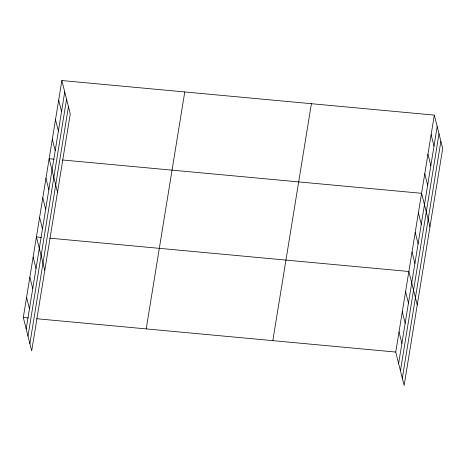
<?xml version="1.0" encoding="UTF-8"?>
<svg xmlns="http://www.w3.org/2000/svg" width="466" height="466" viewBox="0 0 466 466"><rect width="100%" height="100%" fill="white"/><g stroke="black" fill="none" stroke-linecap="round" stroke-linejoin="round"><path stroke-width="0.7" d="M61.867 80.548L70.255 113.943L31.688 350.886L23.3 317.492L61.867 80.548L434.312 115.114L442.7 148.508L404.133 385.452L395.745 352.057L434.312 115.114M26.178 328.944L64.745 92M27.995 336.184L66.562 99.241M29.871 343.646L68.438 106.702M146.208 328.897L184.775 91.953M272.837 340.652L311.405 103.702M398.616 363.509L437.19 126.56M400.44 370.75L439.007 133.806M402.309 378.211L440.883 141.268M54.085 159.197L49.14 158.737L57.528 192.138M62.561 159.984L421.584 193.303L429.972 226.703M41.358 237.386L36.412 236.932L44.8 270.327M49.833 238.178L408.857 271.492L417.245 304.892M23.3 317.492L28.245 317.952M36.721 318.738L395.745 352.057M431.132 134.657L434.003 146.108M427.945 154.205L430.823 165.657M424.765 173.754L427.642 185.206M418.404 212.851L421.276 224.303M415.218 232.4L418.095 243.852M412.037 251.949L414.915 263.395M405.577 291.634L408.455 303.086M402.298 311.777L405.175 323.223M399.018 331.914L401.896 343.366M58.687 100.097L61.564 111.549M55.506 119.646L58.384 131.092M52.32 139.188L55.198 150.64M45.959 178.286L48.837 189.738M42.779 197.834L45.656 209.286M39.593 217.383L42.47 228.835M33.133 257.069L36.01 268.521M29.859 277.212L32.731 288.664M26.579 297.349L29.457 308.801"/></g></svg>
